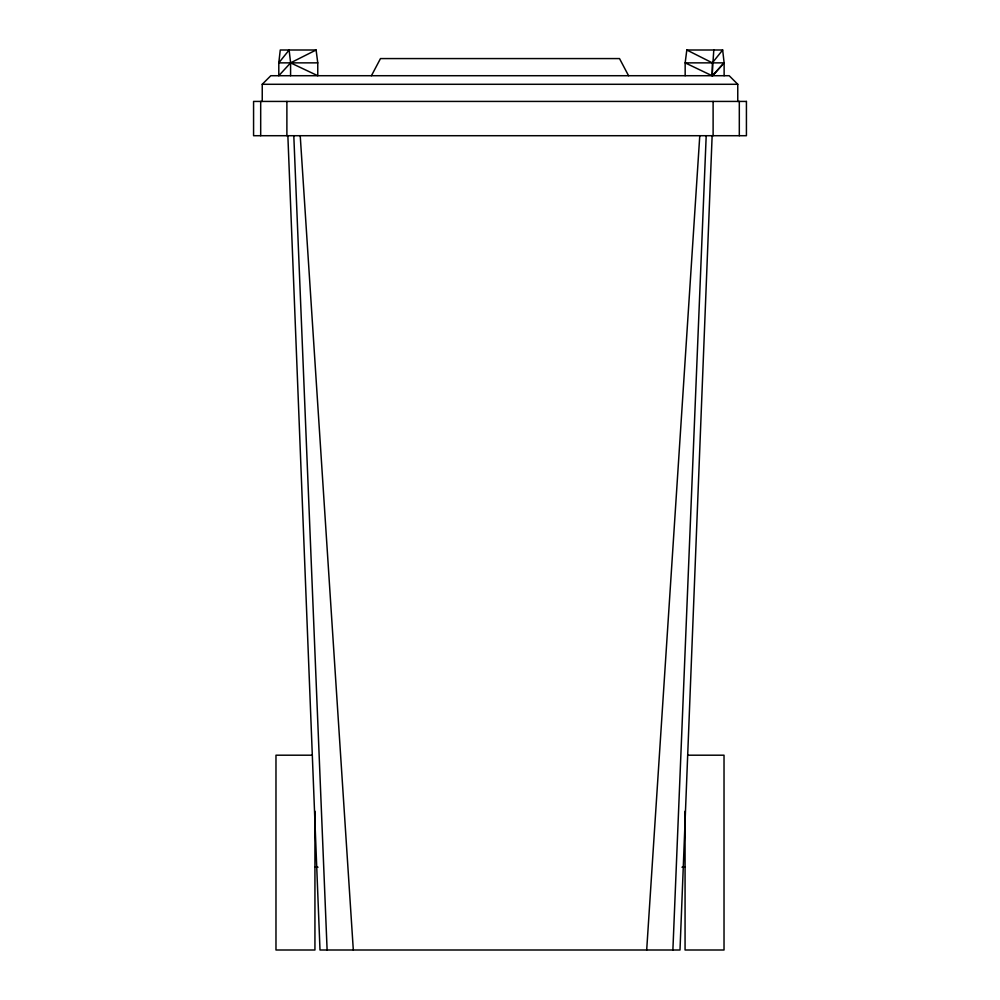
<?xml version="1.0" encoding="UTF-8"?>
<svg xmlns="http://www.w3.org/2000/svg" width="1000" height="1000" viewBox="0 0 1000 1000"><rect width="100%" height="100%" fill="white"/><g stroke="black" fill="none" stroke-linecap="round" stroke-linejoin="round"><path stroke-width="1.5" d="M713.8 50L712.05 75.713L685.163 62.862L686.812 50L722.663 50L724.125 62.862L724.125 75.713M712.138 135.712L680 950L320 950L287.863 135.712M672.887 950L706.2 135.712M646.688 950L699.775 135.712M371.425 75.713L380.487 58.575L619.513 58.575L628.575 75.713M685.163 75.713L685.163 62.862L724.125 62.862L712.337 75.713L712.337 62.862L722.663 50M712.725 75.713L724.125 62.862M316.1 50L290.587 62.862L278.8 75.713L278.8 62.862L280.262 50L316.1 50L317.762 62.862L317.762 75.713L290.587 62.862L289.125 50L278.8 62.862L317.762 62.862M262.238 101.425L262.238 84.288L270.812 75.713L729.188 75.713L737.763 84.288L737.763 101.425M262.238 84.288L737.763 84.288M311.812 755.2L275.975 755.2L275.975 950L314.938 950L314.938 811.237M688.188 755.2L724.025 755.2L724.025 950L685.062 950L685.062 811.237M314.938 867.212L318.025 867.212M681.975 867.212L685.062 867.212M686.812 50L712.337 62.862M300.225 135.712L353.312 950M293.8 135.712L327.113 950M739.312 101.425L739.312 135.712M713.112 101.425L713.112 135.712M290.587 62.862L290.587 75.713M286.887 101.425L286.887 135.712M260.688 101.425L260.688 135.712M746.425 101.425L253.575 101.425L253.575 135.712L746.425 135.712L746.425 101.425"/></g></svg>
